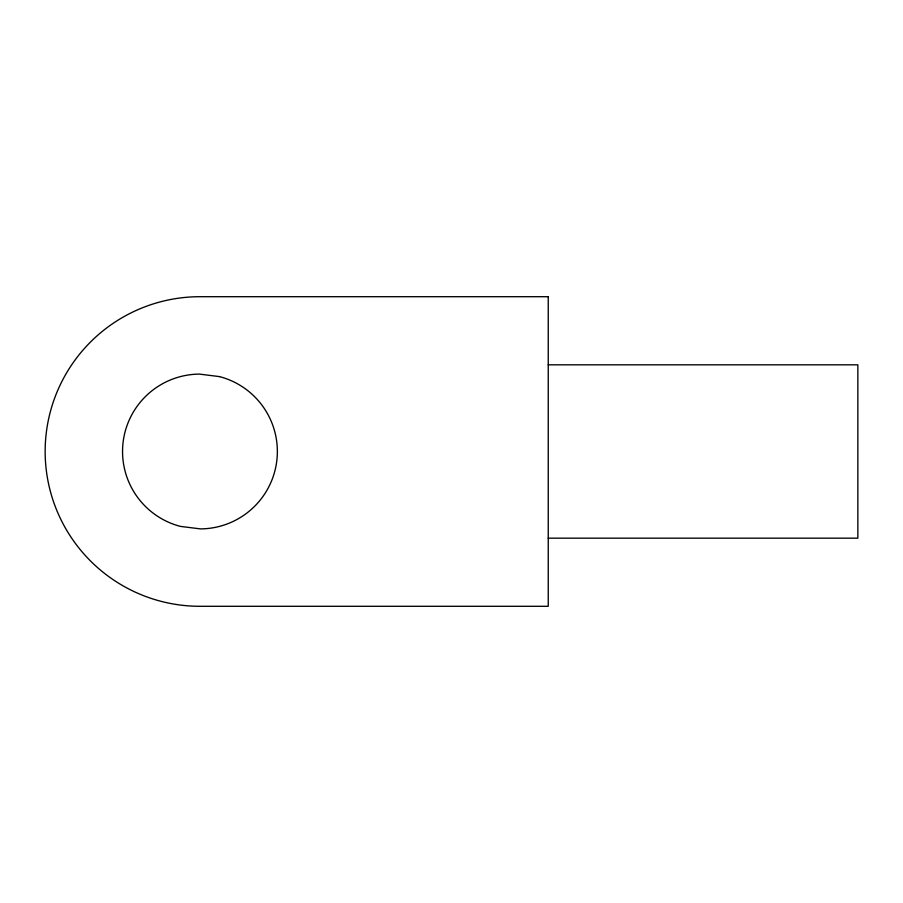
<?xml version="1.0" encoding="UTF-8"?>
<svg xmlns="http://www.w3.org/2000/svg" width="903" height="903" viewBox="0 0 903 903"><rect width="100%" height="100%" fill="white"/><g stroke="black" fill="none" stroke-linecap="round" stroke-linejoin="round"><path stroke-width="1.35" d="M548.245 364.823L857.85 364.823L857.85 538.177L548.245 538.177M548.245 296.703L199.947 296.703A154.797 154.797 0 0 0 45.15 451.5A154.797 154.797 0 0 0 199.947 606.297L548.245 606.297L548.245 296.703M219.485 376.607L199.428 374.102A77.398 77.398 0 0 0 180.419 526.393L200.466 528.898A77.398 77.398 0 0 0 219.485 376.607"/></g></svg>
